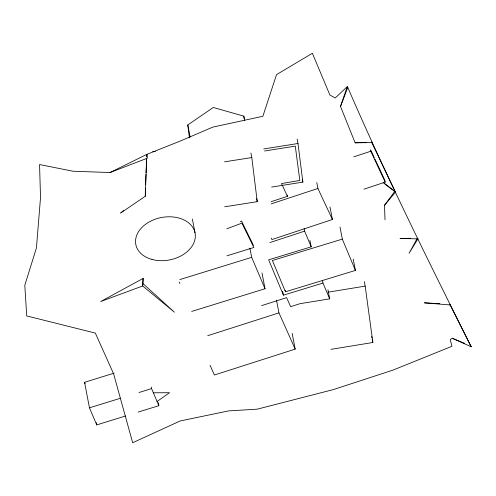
<?xml version="1.0" encoding="UTF-8"?>
<svg xmlns="http://www.w3.org/2000/svg" width="496" height="496" viewBox="0 0 496 496"><rect width="100%" height="100%" fill="white"/><g stroke="black" fill="none" stroke-linecap="round" stroke-linejoin="round"><path stroke-width="0.74" d="M123.566 210.552L120.633 213.063L145.272 196.255L146.673 158.193M146.81 154.386L146.729 156.668L146.81 154.386L180.408 140.982L212.809 127.112L262.874 116.275L276.526 74.629L312.368 53.277L329.877 94.978L335.178 98.016L347.274 86.657L347.77 87.389C385.708 175.324 428.42 261.119 471.2 346.778L452.34 338.284L450.201 339.555L451.955 346.282L393.012 370.097L333.393 389.583L257.201 409.169L228.606 410.893L180.147 420.974L132.674 442.723L113.621 373.86L95.344 333.089L26.728 315.927L24.8 285.274L36.437 247.932L40.523 197.501L39.556 164.542L73.017 171.232L110.044 172.527L147.362 158.193L146.81 154.386L110.044 172.527M145.427 188.102L145.272 196.255M145.588 184.27L145.991 174.313M146.06 172.775L146.655 158.218M142.842 283.445L143.139 278.405L100.694 301.525L142.662 285.975L174.375 312.189L142.842 283.445L142.662 285.975L143.139 278.405M385.008 219.852L384.499 205.319L395.436 192.107L371.541 142.061L371.944 142.594L355.124 142.805L340.516 106.454L347.274 86.657M340.516 106.454L347.77 87.389M416.938 238.867L409.088 253.295L417.942 238.88L417.297 238.21M384.499 205.319L394.822 191.332L393.601 190.402M157.065 401.493L169.545 392.708L153.363 392.795M189.41 137.882L187.81 124.949L213.299 107.471L243.827 116.157L244.695 120.677M240.275 221.538L241.54 221.067L253.444 245.427M226.796 228.768L241.936 223.138L253.84 247.492L226.963 255.812M363.952 189.187L385.175 182.125L384.772 180.054L374.945 158.999M329.989 206.944L332.413 219.511L271.926 239.537L271.275 238.154M353.902 156.804L370.76 151.249L370.493 149.866M271.145 201.692L287.444 196.317L287.196 195.021M271.182 203.881L317.924 188.474L316.783 182.559M269.917 242.575L304.637 231.13L304.135 228.538M261.621 305.635L286.601 297.631L290.65 306.683L300.037 303.676L329.697 298.846L327.955 289.788M207.737 335.699L278.957 312.883L276.495 300.086M292.144 333.324L295.188 349.128L214.421 375.001L210.05 365.242M179.825 279.583L251.677 257.35L249.934 248.316M191.71 311.426L265.031 288.74L261.987 272.93M125.575 415.983L96.739 424.911L89.466 407.83L84.549 382.304L114.13 373.147M89.466 407.83L120.522 398.22M139.01 392.497L151.578 388.604L151.286 387.103M138.148 412.089L158.85 405.685L158.274 402.678M309.944 240.368L311.19 246.834L268.658 259.823L283.408 295.157L322.964 283.073L329.697 298.846M340.014 227.087L342.333 239.128L272.397 260.487L285.467 291.791L355.396 270.432L353.22 259.141M327.887 292.218L365.18 286.118L372.862 342.5L331.006 349.351M263.705 148.943L297.984 143.505L302.87 182.119L271.634 187.073M264.604 150.989L295.287 146.122L299.826 180.451L281.492 183.563L287.444 196.317M224.545 161.832L251.801 157.554L257.244 201.68L224.694 206.789M152.632 151.702L155.403 151.292M355.124 142.805L366.315 142.302M410.533 238.297L400.018 238.44L417.942 238.88M439.785 303.688L424.384 302.839L450.058 304.966L449.804 304.24L471.2 346.778L470.698 345.904M452.34 338.284L464.343 343.269M384.474 183.421L392.386 189.472M383.259 182.695L395.436 192.107L394.822 191.332M371.014 150.579L374.288 157.598M370.76 151.249L385.175 182.125M317.924 188.474L332.413 219.511M278.957 312.883L295.188 349.128M251.677 257.35L265.031 288.74M179.248 282.125L179.843 283.52M151.578 388.604L158.85 405.685M84.549 382.304L85.157 383.724M342.333 239.128L355.396 270.432M304.637 231.13L311.19 246.834M364.312 281.604L365.18 286.118M371.702 336.48L371.994 337.987M372.285 339.493L372.862 342.5M297.129 139.072L297.984 143.505M322.462 280.488L322.964 283.073M302.3 179.168L302.87 182.119M285.175 290.284L285.467 291.791M282.658 291.276L283.408 295.157M250.926 153.041L251.801 157.554M256.668 198.667L257.244 201.68M249.792 248.198L249.891 248.719M187.81 124.949L190.129 136.995M192.367 219.046L195.009 232.742M96.305 422.654L96.739 424.911M243.827 116.157L244.106 118.445M151.993 259.445A30.182 21.601 -10.9 0 0 195.294 234.732A30.182 21.601 -10.9 0 0 149.005 222.041A30.182 21.601 -10.9 0 0 151.993 259.445"/></g></svg>
